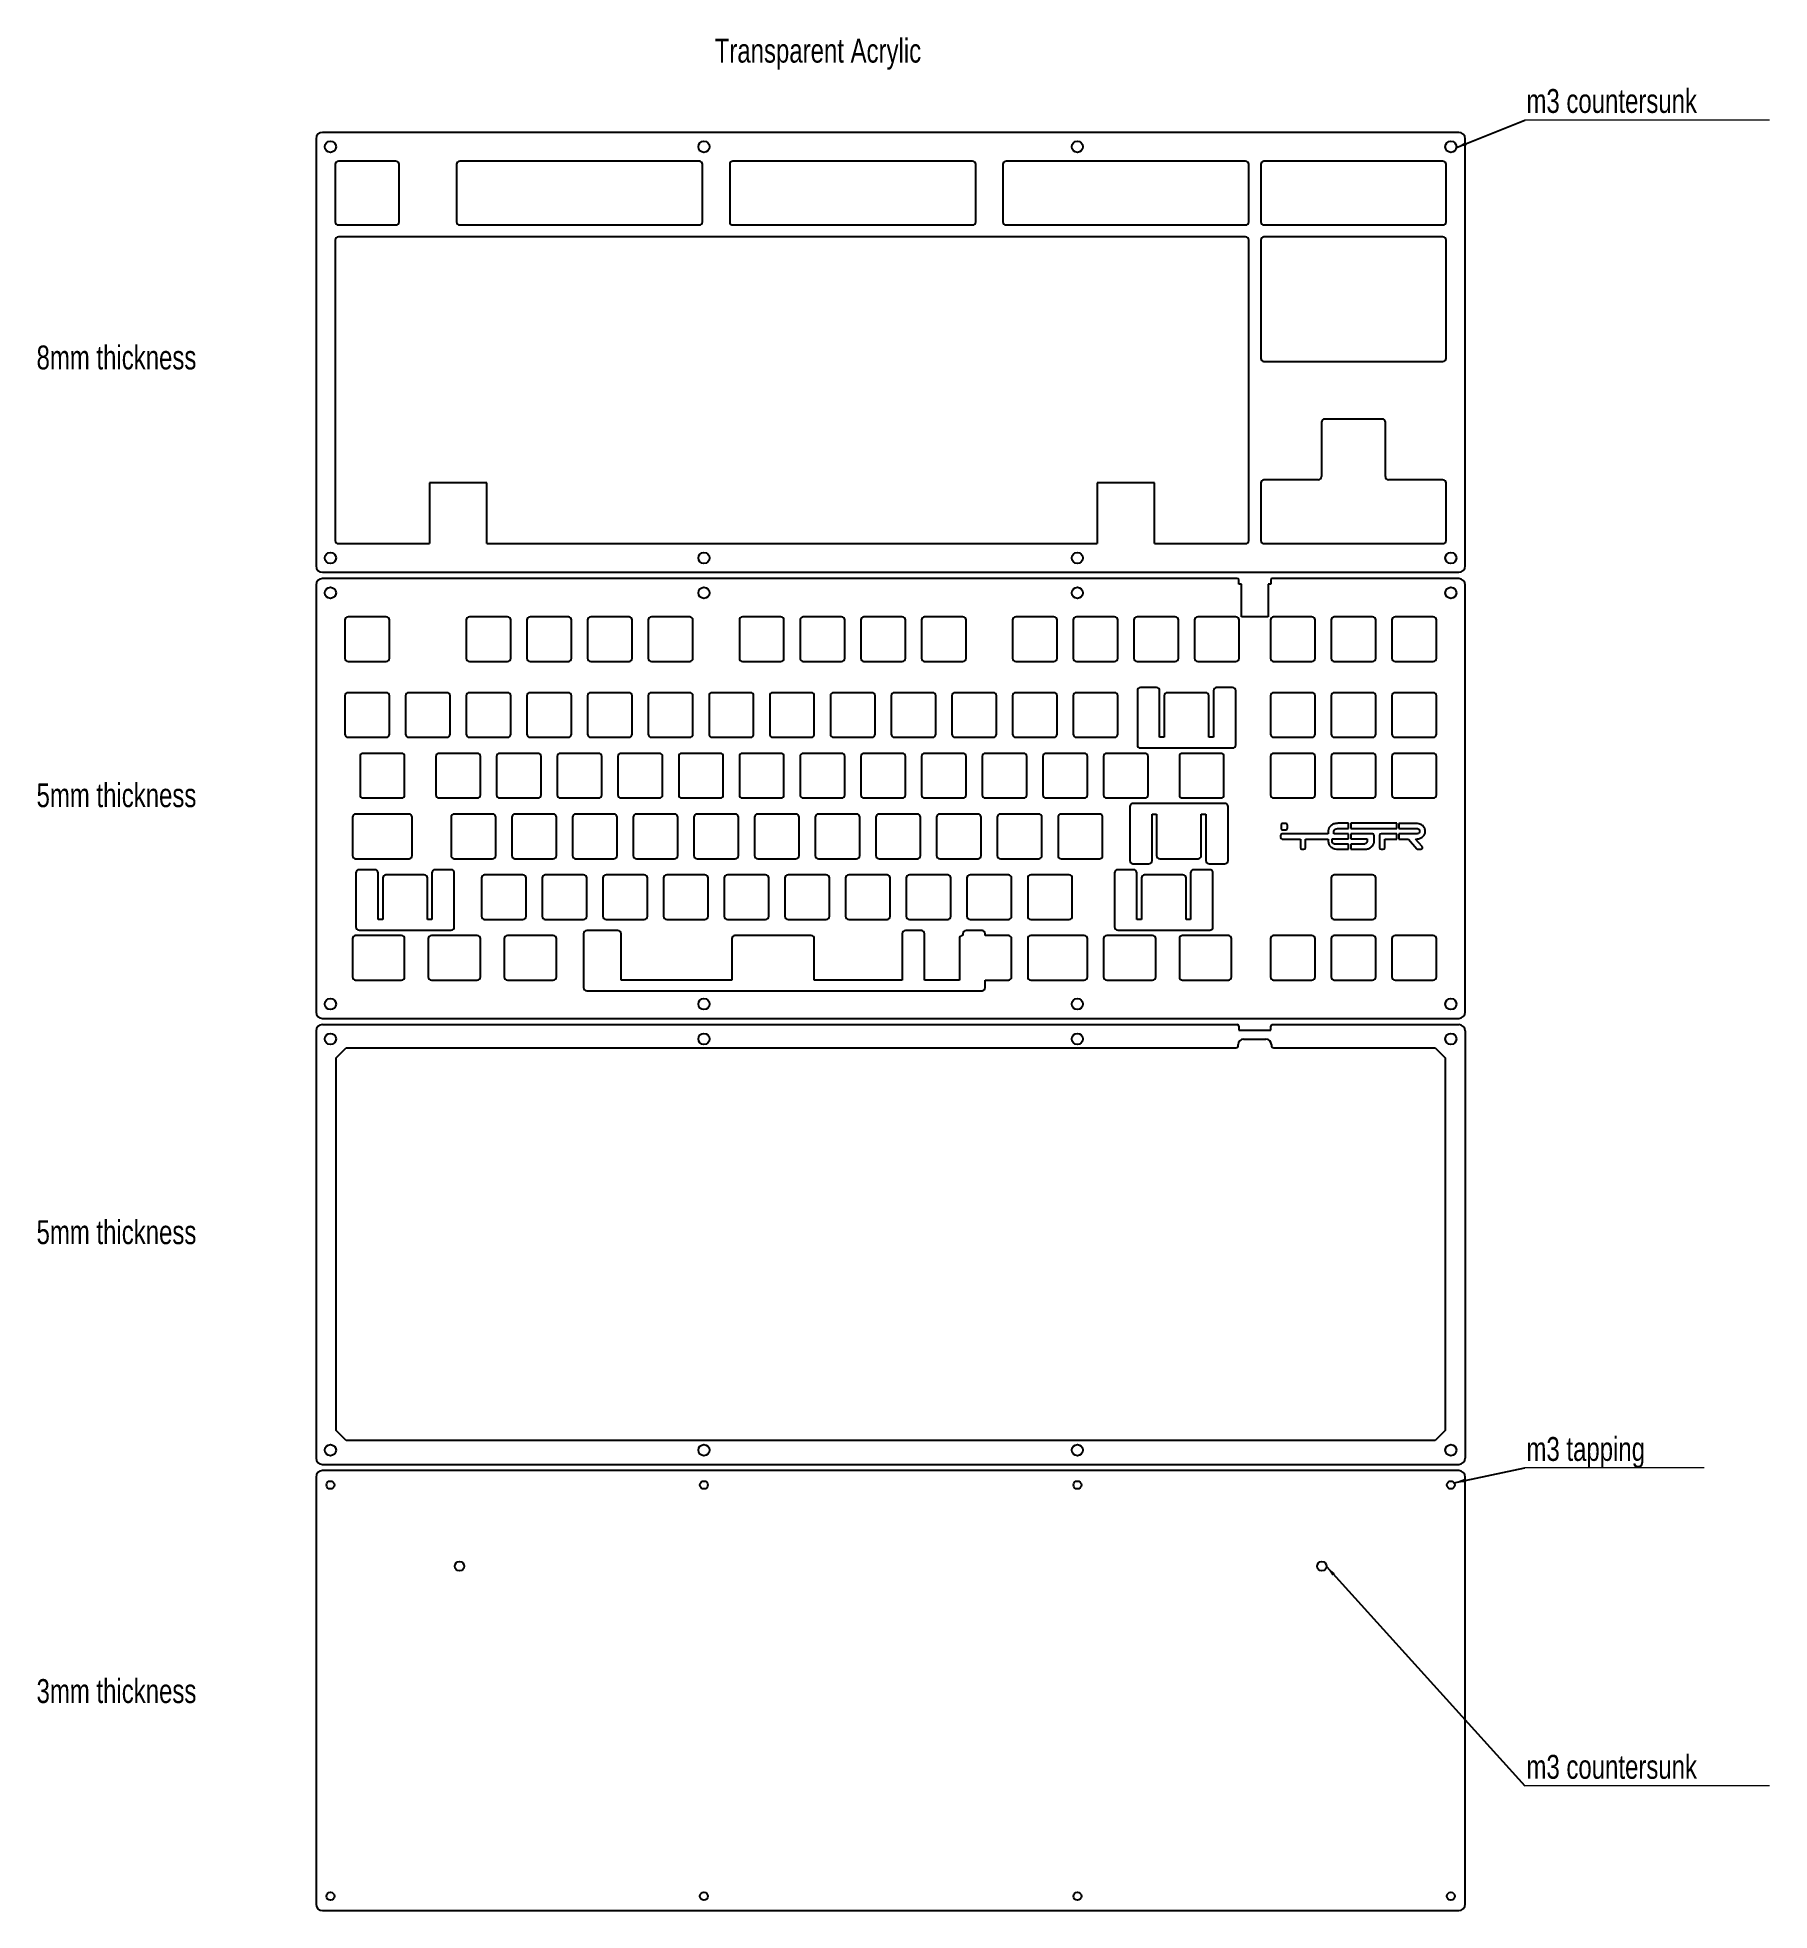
# Model space of a CAD drawing. Header units: millimetres. Extents: x 393 to 936, y 179 to 767.
import ezdxf

# ---------------------------------------------------------------- set-up
doc = ezdxf.new("R2010")
doc.units = ezdxf.units.MM
doc.styles.add('SLDTEXTSTYLE0', font='TXT', dxfattribs={"width": 0.75})
doc.dimstyles.new('SLDDIMSTYLE0', dxfattribs={"dimtxt": 0.18, "dimasz": 3.302, "dimexe": 0, "dimexo": 0.0625, "dimgap": 0, "dimtad": 0, "dimtih": 1, "dimtoh": 1, "dimdec": 0, "dimrnd": 1e-09, "dimzin": 0, "dimdsep": 46, "dimtxsty": 'Standard', "dimsah": 1, "dimcen": 0.09, "dimadec": 0, "dimazin": 0, "dimtfac": 3.302, "dimtdec": 0, "dimtofl": 0, "dimtmove": 0, "dimatfit": 3, "dimfxl": 0, "dimfrac": 2, "dimtolj": 1, "dimtzin": 0, "dimarcsym": 0})

# ---------------------------------------------------------------- blocks, each defined once
blk = doc.blocks.new('SW_NOTE_0')
at = {"color": 0, "linetype": 'Continuous', "lineweight": 0}
blk.add_line((76.79, 0), (0, 0), dxfattribs=at)
at = {"color": 0, "linetype": 'Continuous', "lineweight": 0, "insert": (0.49, 9.75), "char_height": 7.5, "attachment_point": 1, "style": 'SLDTEXTSTYLE0'}
blk.add_mtext('m3 countersunk', dxfattribs=at)
blk = doc.blocks.new('SW_NOTE_1')
at = {"color": 0, "linetype": 'Continuous', "lineweight": 0}
blk.add_line((76.79, 0), (0, 0), dxfattribs=at)
at = {"color": 0, "linetype": 'Continuous', "lineweight": 0, "insert": (0.49, 9.72), "char_height": 7.5, "attachment_point": 1, "style": 'SLDTEXTSTYLE0'}
blk.add_mtext('m3 countersunk', dxfattribs=at)
blk = doc.blocks.new('SW_NOTE_2')
at = {"color": 0, "linetype": 'Continuous', "lineweight": 0}
blk.add_line((56.3, 0), (0, 0), dxfattribs=at)
at = {"color": 0, "linetype": 'Continuous', "lineweight": 0, "insert": (0.49, 9.72), "char_height": 7.5, "attachment_point": 1, "style": 'SLDTEXTSTYLE0'}
blk.add_mtext('m3 tapping', dxfattribs=at)

msp = doc.modelspace()

# ---------------------------------------------------------------- linework, layer by layer
at = {"color": 7, "linetype": 'Continuous', "lineweight": 25}
for p, q in [((480.26, 735.34), (480.26, 601.28)), ((838.92, 737.34), (482.26, 737.34)), ((840.92, 601.28), (840.92, 735.34)), ((486.26, 727.34), (486.26, 709.29)), ((505.31, 728.34), (487.26, 728.34)), ((506.31, 709.29), (506.31, 727.34)), ((524.36, 727.34), (524.36, 709.29)), ((600.56, 728.34), (525.36, 728.34)), ((601.56, 709.29), (601.56, 727.34)), ((610.08, 727.34), (610.08, 709.29)), ((686.28, 728.34), (611.08, 728.34)), ((687.28, 709.29), (687.28, 727.34)), ((695.81, 727.34), (695.81, 709.29)), ((772.01, 728.34), (696.81, 728.34)), ((773.01, 709.29), (773.01, 727.34)), ((776.77, 727.34), (776.77, 709.29)), ((833.92, 728.34), (777.77, 728.34)), ((834.92, 709.29), (834.92, 727.34)), ((487.26, 708.29), (505.31, 708.29)), ((525.36, 708.29), (600.56, 708.29)), ((611.08, 708.29), (686.28, 708.29)), ((696.81, 708.29), (772.01, 708.29)), ((777.77, 708.29), (833.92, 708.29)), ((486.26, 703.53), (486.26, 609.28)), ((772.01, 704.53), (487.26, 704.53)), ((773.01, 609.28), (773.01, 703.53)), ((776.77, 703.53), (776.77, 666.43)), ((833.92, 704.53), (777.77, 704.53)), ((834.92, 666.43), (834.92, 703.53)), ((777.77, 665.43), (833.92, 665.43)), ((814.87, 647.38), (796.82, 647.38)), ((795.82, 646.38), (795.82, 629.33)), ((815.87, 629.33), (815.87, 646.38)), ((533.88, 627.33), (515.83, 627.33)), ((515.83, 627.33), (515.83, 608.28)), ((533.88, 608.28), (533.88, 627.33)), ((743.43, 627.33), (725.38, 627.33)), ((725.38, 627.33), (725.38, 608.28)), ((743.43, 608.28), (743.43, 627.33)), ((776.77, 627.33), (776.77, 609.28)), ((794.82, 628.33), (777.77, 628.33)), ((833.92, 628.33), (816.87, 628.33)), ((834.92, 609.28), (834.92, 627.33)), ((487.26, 608.28), (515.83, 608.28)), ((533.88, 608.28), (725.38, 608.28)), ((743.43, 608.28), (772.01, 608.28)), ((777.77, 608.28), (833.92, 608.28)), ((480.26, 595.34), (480.26, 461.28)), ((482.26, 599.28), (838.92, 599.28)), ((769.39, 597.34), (482.26, 597.34)), ((769.89, 595.6), (769.89, 596.84)), ((770.69, 595.6), (769.89, 595.6)), ((770.69, 585.27), (770.69, 595.6)), ((779.09, 595.6), (779.09, 585.27)), ((779.89, 595.6), (779.09, 595.6)), ((779.89, 596.84), (779.89, 595.6)), ((838.92, 597.34), (780.39, 597.34)), ((840.92, 461.28), (840.92, 595.34)), ((489.28, 584.32), (489.28, 572.32)), ((502.28, 585.32), (490.28, 585.32)), ((503.28, 572.32), (503.28, 584.32)), ((527.38, 584.32), (527.38, 572.32)), ((540.38, 585.32), (528.38, 585.32)), ((541.38, 572.32), (541.38, 584.32)), ((546.43, 584.32), (546.43, 572.32)), ((559.43, 585.32), (547.43, 585.32)), ((560.43, 572.32), (560.43, 584.32)), ((565.48, 584.32), (565.48, 572.32)), ((578.48, 585.32), (566.48, 585.32)), ((579.48, 572.32), (579.48, 584.32)), ((584.53, 584.32), (584.53, 572.32)), ((597.53, 585.32), (585.53, 585.32)), ((598.53, 572.32), (598.53, 584.32)), ((613.11, 584.32), (613.11, 572.32)), ((626.11, 585.32), (614.11, 585.32)), ((627.11, 572.32), (627.11, 584.32)), ((632.16, 584.32), (632.16, 572.32)), ((645.16, 585.32), (633.16, 585.32)), ((646.16, 572.32), (646.16, 584.32)), ((651.21, 584.32), (651.21, 572.32)), ((664.21, 585.32), (652.21, 585.32)), ((665.21, 572.32), (665.21, 584.32)), ((670.26, 584.32), (670.26, 572.32)), ((683.26, 585.32), (671.26, 585.32)), ((684.26, 572.32), (684.26, 584.32)), ((698.83, 584.32), (698.83, 572.32)), ((711.83, 585.32), (699.83, 585.32)), ((712.83, 572.32), (712.83, 584.32)), ((717.88, 584.32), (717.88, 572.32)), ((730.88, 585.32), (718.88, 585.32)), ((731.88, 572.32), (731.88, 584.32)), ((736.93, 584.32), (736.93, 572.32)), ((749.93, 585.32), (737.93, 585.32)), ((750.93, 572.32), (750.93, 584.32)), ((755.98, 584.32), (755.98, 572.32)), ((768.98, 585.32), (756.98, 585.32)), ((769.98, 572.32), (769.98, 584.32)), ((779.09, 585.27), (770.69, 585.27)), ((779.8, 584.32), (779.8, 572.32)), ((792.8, 585.32), (780.8, 585.32)), ((793.8, 572.32), (793.8, 584.32)), ((798.85, 584.32), (798.85, 572.32)), ((811.85, 585.32), (799.85, 585.32)), ((812.85, 572.32), (812.85, 584.32)), ((817.9, 584.32), (817.9, 572.32)), ((830.9, 585.32), (818.9, 585.32)), ((831.9, 572.32), (831.9, 584.32)), ((490.28, 571.32), (502.28, 571.32)), ((528.38, 571.32), (540.38, 571.32)), ((547.43, 571.32), (559.43, 571.32)), ((566.48, 571.32), (578.48, 571.32)), ((585.53, 571.32), (597.53, 571.32)), ((614.11, 571.32), (626.11, 571.32)), ((633.16, 571.32), (645.16, 571.32)), ((652.21, 571.32), (664.21, 571.32)), ((671.26, 571.32), (683.26, 571.32)), ((699.83, 571.32), (711.83, 571.32)), ((718.88, 571.32), (730.88, 571.32)), ((737.93, 571.32), (749.93, 571.32)), ((756.98, 571.32), (768.98, 571.32)), ((780.8, 571.32), (792.8, 571.32)), ((799.85, 571.32), (811.85, 571.32)), ((818.9, 571.32), (830.9, 571.32)), ((489.28, 560.51), (489.28, 548.51)), ((502.28, 561.51), (490.28, 561.51)), ((503.28, 548.51), (503.28, 560.51)), ((508.33, 560.51), (508.33, 548.51)), ((521.33, 561.51), (509.33, 561.51)), ((522.33, 548.51), (522.33, 560.51)), ((527.38, 560.51), (527.38, 548.51)), ((540.38, 561.51), (528.38, 561.51)), ((541.38, 548.51), (541.38, 560.51)), ((546.43, 560.51), (546.43, 548.51)), ((559.43, 561.51), (547.43, 561.51)), ((560.43, 548.51), (560.43, 560.51)), ((565.48, 560.51), (565.48, 548.51)), ((578.48, 561.51), (566.48, 561.51)), ((579.48, 548.51), (579.48, 560.51)), ((584.53, 560.51), (584.53, 548.51)), ((597.53, 561.51), (585.53, 561.51)), ((598.53, 548.51), (598.53, 560.51)), ((603.58, 560.51), (603.58, 548.51)), ((616.58, 561.51), (604.58, 561.51)), ((617.58, 548.51), (617.58, 560.51)), ((622.63, 560.51), (622.63, 548.51)), ((635.63, 561.51), (623.63, 561.51)), ((636.63, 548.51), (636.63, 560.51)), ((641.68, 560.51), (641.68, 548.51)), ((654.68, 561.51), (642.68, 561.51)), ((655.68, 548.51), (655.68, 560.51)), ((660.73, 560.51), (660.73, 548.51)), ((673.73, 561.51), (661.73, 561.51)), ((674.73, 548.51), (674.73, 560.51)), ((679.78, 560.51), (679.78, 548.51)), ((692.78, 561.51), (680.78, 561.51)), ((693.78, 548.51), (693.78, 560.51)), ((698.83, 560.51), (698.83, 548.51)), ((711.83, 561.51), (699.83, 561.51)), ((712.83, 548.51), (712.83, 560.51)), ((717.88, 560.51), (717.88, 548.51)), ((730.88, 561.51), (718.88, 561.51)), ((731.88, 548.51), (731.88, 560.51)), ((738.02, 562.09), (738.02, 545.15)), ((744.02, 563.09), (739.02, 563.09)), ((745.02, 547.51), (745.02, 562.09)), ((746.46, 560.51), (746.46, 547.51)), ((759.46, 561.51), (747.46, 561.51)), ((760.46, 547.51), (760.46, 560.51)), ((761.9, 562.09), (761.9, 547.51)), ((767.9, 563.09), (762.9, 563.09)), ((768.9, 545.15), (768.9, 562.09)), ((779.8, 560.51), (779.8, 548.51)), ((792.8, 561.51), (780.8, 561.51)), ((793.8, 548.51), (793.8, 560.51)), ((798.85, 560.51), (798.85, 548.51)), ((811.85, 561.51), (799.85, 561.51)), ((812.85, 548.51), (812.85, 560.51)), ((817.9, 560.51), (817.9, 548.51)), ((830.9, 561.51), (818.9, 561.51)), ((831.9, 548.51), (831.9, 560.51)), ((490.28, 547.51), (502.28, 547.51)), ((509.33, 547.51), (521.33, 547.51)), ((528.38, 547.51), (540.38, 547.51)), ((547.43, 547.51), (559.43, 547.51)), ((566.48, 547.51), (578.48, 547.51)), ((585.53, 547.51), (597.53, 547.51)), ((604.58, 547.51), (616.58, 547.51)), ((623.63, 547.51), (635.63, 547.51)), ((642.68, 547.51), (654.68, 547.51)), ((661.73, 547.51), (673.73, 547.51)), ((680.78, 547.51), (692.78, 547.51)), ((699.83, 547.51), (711.83, 547.51)), ((718.88, 547.51), (730.88, 547.51)), ((746.46, 547.51), (745.02, 547.51)), ((761.9, 547.51), (760.46, 547.51)), ((780.8, 547.51), (792.8, 547.51)), ((799.85, 547.51), (811.85, 547.51)), ((818.9, 547.51), (830.9, 547.51)), ((494.05, 541.46), (494.05, 529.46)), ((507.05, 542.46), (495.05, 542.46)), ((508.05, 529.46), (508.05, 541.46)), ((517.86, 541.46), (517.86, 529.46)), ((530.86, 542.46), (518.86, 542.46)), ((531.86, 529.46), (531.86, 541.46)), ((536.91, 541.46), (536.91, 529.46)), ((549.91, 542.46), (537.91, 542.46)), ((550.91, 529.46), (550.91, 541.46)), ((555.96, 541.46), (555.96, 529.46)), ((568.96, 542.46), (556.96, 542.46)), ((569.96, 529.46), (569.96, 541.46)), ((575.01, 541.46), (575.01, 529.46)), ((588.01, 542.46), (576.01, 542.46)), ((589.01, 529.46), (589.01, 541.46)), ((594.06, 541.46), (594.06, 529.46)), ((607.06, 542.46), (595.06, 542.46)), ((608.06, 529.46), (608.06, 541.46)), ((613.11, 541.46), (613.11, 529.46)), ((626.11, 542.46), (614.11, 542.46)), ((627.11, 529.46), (627.11, 541.46)), ((632.16, 541.46), (632.16, 529.46)), ((645.16, 542.46), (633.16, 542.46)), ((646.16, 529.46), (646.16, 541.46)), ((651.21, 541.46), (651.21, 529.46)), ((664.21, 542.46), (652.21, 542.46)), ((665.21, 529.46), (665.21, 541.46)), ((670.26, 541.46), (670.26, 529.46)), ((683.26, 542.46), (671.26, 542.46)), ((684.26, 529.46), (684.26, 541.46)), ((689.31, 541.46), (689.31, 529.46)), ((702.31, 542.46), (690.31, 542.46)), ((703.31, 529.46), (703.31, 541.46)), ((708.36, 541.46), (708.36, 529.46)), ((721.36, 542.46), (709.36, 542.46)), ((722.36, 529.46), (722.36, 541.46)), ((727.41, 541.46), (727.41, 529.46)), ((740.41, 542.46), (728.41, 542.46)), ((739.02, 544.15), (767.9, 544.15)), ((741.41, 529.46), (741.41, 541.46)), ((751.22, 541.46), (751.22, 529.46)), ((764.22, 542.46), (752.22, 542.46)), ((765.22, 529.46), (765.22, 541.46)), ((779.8, 541.46), (779.8, 529.46)), ((792.8, 542.46), (780.8, 542.46)), ((793.8, 529.46), (793.8, 541.46)), ((798.85, 541.46), (798.85, 529.46)), ((811.85, 542.46), (799.85, 542.46)), ((812.85, 529.46), (812.85, 541.46)), ((817.9, 541.46), (817.9, 529.46)), ((830.9, 542.46), (818.9, 542.46)), ((831.9, 529.46), (831.9, 541.46)), ((509.43, 523.41), (492.66, 523.41)), ((495.05, 528.46), (507.05, 528.46)), ((518.86, 528.46), (530.86, 528.46)), ((535.62, 523.41), (523.62, 523.41)), ((537.91, 528.46), (549.91, 528.46)), ((554.67, 523.41), (542.67, 523.41)), ((556.96, 528.46), (568.96, 528.46)), ((573.72, 523.41), (561.72, 523.41)), ((576.01, 528.46), (588.01, 528.46)), ((592.77, 523.41), (580.77, 523.41)), ((595.06, 528.46), (607.06, 528.46)), ((611.82, 523.41), (599.82, 523.41)), ((614.11, 528.46), (626.11, 528.46)), ((630.87, 523.41), (618.87, 523.41)), ((633.16, 528.46), (645.16, 528.46)), ((649.92, 523.41), (637.92, 523.41)), ((652.21, 528.46), (664.21, 528.46)), ((668.97, 523.41), (656.97, 523.41)), ((671.26, 528.46), (683.26, 528.46)), ((688.02, 523.41), (676.02, 523.41)), ((690.31, 528.46), (702.31, 528.46)), ((707.07, 523.41), (695.07, 523.41)), ((709.36, 528.46), (721.36, 528.46)), ((726.12, 523.41), (714.12, 523.41)), ((728.41, 528.46), (740.41, 528.46)), ((735.64, 525.76), (735.64, 508.82)), ((765.52, 526.76), (736.64, 526.76)), ((742.64, 508.82), (742.64, 523.41)), ((742.64, 523.41), (744.08, 523.41)), ((744.08, 523.41), (744.08, 510.41)), ((752.22, 528.46), (764.22, 528.46)), ((758.08, 510.41), (758.08, 523.41)), ((758.08, 523.41), (759.52, 523.41)), ((759.52, 523.41), (759.52, 508.82)), ((766.52, 508.82), (766.52, 525.76)), ((780.8, 528.46), (792.8, 528.46)), ((799.85, 528.46), (811.85, 528.46)), ((818.9, 528.46), (830.9, 528.46)), ((491.66, 522.41), (491.66, 510.41)), ((510.43, 510.41), (510.43, 522.41)), ((522.62, 522.41), (522.62, 510.41)), ((536.62, 510.41), (536.62, 522.41)), ((541.67, 522.41), (541.67, 510.41)), ((555.67, 510.41), (555.67, 522.41)), ((560.72, 522.41), (560.72, 510.41)), ((574.72, 510.41), (574.72, 522.41)), ((579.77, 522.41), (579.77, 510.41)), ((593.77, 510.41), (593.77, 522.41)), ((598.82, 522.41), (598.82, 510.41)), ((612.82, 510.41), (612.82, 522.41)), ((617.87, 522.41), (617.87, 510.41)), ((631.87, 510.41), (631.87, 522.41)), ((636.92, 522.41), (636.92, 510.41)), ((650.92, 510.41), (650.92, 522.41)), ((655.97, 522.41), (655.97, 510.41)), ((669.97, 510.41), (669.97, 522.41)), ((675.02, 522.41), (675.02, 510.41)), ((689.02, 510.41), (689.02, 522.41)), ((694.07, 522.41), (694.07, 510.41)), ((708.07, 510.41), (708.07, 522.41)), ((713.12, 522.41), (713.12, 510.41)), ((727.12, 510.41), (727.12, 522.41)), ((783.13, 519.95), (783.13, 518.96)), ((784.62, 520.45), (783.63, 520.45)), ((783.63, 518.46), (784.62, 518.46)), ((785.12, 518.96), (785.12, 519.95)), ((797.94, 518.15), (797.94, 517.22)), ((799.65, 517.22), (799.65, 518.01)), ((804.29, 520.51), (801.02, 520.51)), ((801.69, 518.88), (804.29, 518.88)), ((804.29, 518.88), (804.29, 520.51)), ((804.99, 520.51), (804.99, 518.88)), ((816.63, 520.51), (804.99, 520.51)), ((804.99, 518.88), (819.44, 518.88)), ((819.44, 520.51), (816.63, 520.51)), ((819.44, 518.88), (819.44, 520.51)), ((825.45, 520.49), (820.14, 520.5)), ((820.14, 520.5), (820.14, 518.88)), ((820.14, 518.88), (820.43, 518.88)), ((820.43, 518.88), (820.43, 518.88)), ((820.43, 518.88), (825.76, 518.88)), ((825.76, 518.88), (825.76, 518.88)), ((828.41, 517.89), (828.41, 518.18)), ((782.98, 516.72), (782.98, 516.08)), ((797.94, 517.22), (783.48, 517.22)), ((783.48, 515.58), (789.19, 515.58)), ((789.19, 515.58), (789.19, 512.87)), ((789.69, 512.37), (790.31, 512.37)), ((790.81, 512.87), (790.81, 515.58)), ((790.81, 515.58), (797.94, 515.58)), ((797.94, 515.58), (797.94, 514.73)), ((799.13, 514.81), (799.13, 515.61)), ((799.13, 515.61), (804.29, 515.61)), ((804.29, 517.22), (799.65, 517.22)), ((804.29, 513.95), (800.82, 513.95)), ((801.02, 512.37), (804.29, 512.37)), ((804.29, 515.61), (804.29, 517.22)), ((804.29, 512.37), (804.29, 513.95)), ((811.83, 517.22), (804.99, 517.22)), ((804.99, 517.22), (804.99, 515.61)), ((804.99, 515.61), (810.14, 515.61)), ((808.45, 513.95), (804.99, 513.95)), ((804.99, 513.95), (804.99, 512.37)), ((804.99, 512.37), (809.72, 512.37)), ((810.14, 515.61), (810.14, 514.81)), ((812.33, 514.56), (812.33, 516.72)), ((814.02, 516.72), (814.02, 512.87)), ((819.44, 517.22), (814.52, 517.22)), ((814.52, 512.37), (815.2, 512.37)), ((815.7, 515.55), (819.44, 515.55)), ((815.7, 512.87), (815.7, 515.55)), ((819.44, 515.55), (819.44, 517.22)), ((824.81, 517.22), (820.14, 517.22)), ((820.14, 517.22), (820.14, 515.55)), ((820.14, 515.55), (823.17, 515.55)), ((823.17, 515.55), (825.71, 512.55)), ((825.72, 517.22), (824.81, 517.22)), ((824.81, 517.22), (824.81, 517.22)), ((827.41, 513.2), (825.37, 515.55)), ((826.09, 512.37), (827.03, 512.37)), ((492.66, 509.41), (509.43, 509.41)), ((498.75, 505.94), (493.75, 505.94)), ((522.63, 505.94), (517.63, 505.94)), ((523.62, 509.41), (535.62, 509.41)), ((542.67, 509.41), (554.67, 509.41)), ((561.72, 509.41), (573.72, 509.41)), ((580.77, 509.41), (592.77, 509.41)), ((599.82, 509.41), (611.82, 509.41)), ((618.87, 509.41), (630.87, 509.41)), ((637.92, 509.41), (649.92, 509.41)), ((656.97, 509.41), (668.97, 509.41)), ((676.02, 509.41), (688.02, 509.41)), ((695.07, 509.41), (707.07, 509.41)), ((714.12, 509.41), (726.12, 509.41)), ((736.88, 505.94), (731.88, 505.94)), ((736.64, 507.82), (741.64, 507.82)), ((745.08, 509.41), (757.08, 509.41)), ((760.75, 505.94), (755.75, 505.94)), ((760.52, 507.82), (765.52, 507.82)), ((492.75, 504.94), (492.75, 488)), ((499.75, 490.36), (499.75, 504.94)), ((501.19, 503.36), (501.19, 490.36)), ((514.19, 504.36), (502.19, 504.36)), ((515.19, 490.36), (515.19, 503.36)), ((516.63, 504.94), (516.63, 490.36)), ((523.63, 488), (523.63, 504.94)), ((532.15, 503.36), (532.15, 491.36)), ((545.15, 504.36), (533.15, 504.36)), ((546.15, 491.36), (546.15, 503.36)), ((551.2, 503.36), (551.2, 491.36)), ((564.2, 504.36), (552.2, 504.36)), ((565.2, 491.36), (565.2, 503.36)), ((570.25, 503.36), (570.25, 491.36)), ((583.25, 504.36), (571.25, 504.36)), ((584.25, 491.36), (584.25, 503.36)), ((589.3, 503.36), (589.3, 491.36)), ((602.3, 504.36), (590.3, 504.36)), ((603.3, 491.36), (603.3, 503.36)), ((608.35, 503.36), (608.35, 491.36)), ((621.35, 504.36), (609.35, 504.36)), ((622.35, 491.36), (622.35, 503.36)), ((627.4, 503.36), (627.4, 491.36)), ((640.4, 504.36), (628.4, 504.36)), ((641.4, 491.36), (641.4, 503.36)), ((646.45, 503.36), (646.45, 491.36)), ((659.45, 504.36), (647.45, 504.36)), ((660.45, 491.36), (660.45, 503.36)), ((665.5, 503.36), (665.5, 491.36)), ((678.5, 504.36), (666.5, 504.36)), ((679.5, 491.36), (679.5, 503.36)), ((684.55, 503.36), (684.55, 491.36)), ((697.55, 504.36), (685.55, 504.36)), ((698.55, 491.36), (698.55, 503.36)), ((703.6, 503.36), (703.6, 491.36)), ((716.6, 504.36), (704.6, 504.36)), ((717.6, 491.36), (717.6, 503.36)), ((730.88, 504.94), (730.88, 488)), ((737.88, 490.36), (737.88, 504.94)), ((739.31, 503.36), (739.31, 490.36)), ((752.31, 504.36), (740.31, 504.36)), ((753.31, 490.36), (753.31, 503.36)), ((754.75, 504.94), (754.75, 490.36)), ((761.75, 488), (761.75, 504.94)), ((798.85, 503.36), (798.85, 491.36)), ((811.85, 504.36), (799.85, 504.36)), ((812.85, 491.36), (812.85, 503.36)), ((501.19, 490.36), (499.75, 490.36)), ((516.63, 490.36), (515.19, 490.36)), ((533.15, 490.36), (545.15, 490.36)), ((552.2, 490.36), (564.2, 490.36)), ((571.25, 490.36), (583.25, 490.36)), ((590.3, 490.36), (602.3, 490.36)), ((609.35, 490.36), (621.35, 490.36)), ((628.4, 490.36), (640.4, 490.36)), ((647.45, 490.36), (659.45, 490.36)), ((666.5, 490.36), (678.5, 490.36)), ((685.55, 490.36), (697.55, 490.36)), ((704.6, 490.36), (716.6, 490.36)), ((739.31, 490.36), (737.88, 490.36)), ((754.75, 490.36), (753.31, 490.36)), ((799.85, 490.36), (811.85, 490.36)), ((491.66, 484.31), (491.66, 472.31)), ((507.05, 485.31), (492.66, 485.31)), ((493.75, 487), (522.63, 487)), ((508.05, 472.31), (508.05, 484.31)), ((515.48, 484.31), (515.48, 472.31)), ((530.86, 485.31), (516.48, 485.31)), ((531.86, 472.31), (531.86, 484.31)), ((539.29, 484.31), (539.29, 472.31)), ((554.67, 485.31), (540.29, 485.31)), ((555.67, 472.31), (555.67, 484.31)), ((564.22, 485.83), (564.22, 468.95)), ((574.98, 486.83), (565.22, 486.83)), ((575.98, 471.31), (575.98, 485.83)), ((610.73, 484.31), (610.73, 471.31)), ((635.63, 485.31), (611.73, 485.31)), ((636.63, 471.31), (636.63, 484.31)), ((664.23, 485.83), (664.23, 471.31)), ((670.23, 486.83), (665.23, 486.83)), ((671.23, 471.31), (671.23, 485.83)), ((682.16, 484.31), (682.16, 471.31)), ((683.28, 485.31), (683.16, 485.31)), ((683.28, 485.83), (683.28, 485.31)), ((689.28, 486.83), (684.28, 486.83)), ((690.28, 485.31), (690.28, 485.83)), ((697.55, 485.31), (690.28, 485.31)), ((698.55, 472.31), (698.55, 484.31)), ((703.6, 484.31), (703.6, 472.31)), ((721.36, 485.31), (704.6, 485.31)), ((722.36, 472.31), (722.36, 484.31)), ((727.41, 484.31), (727.41, 472.31)), ((742.79, 485.31), (728.41, 485.31)), ((731.88, 487), (760.75, 487)), ((743.79, 472.31), (743.79, 484.31)), ((751.22, 484.31), (751.22, 472.31)), ((766.6, 485.31), (752.22, 485.31)), ((767.6, 472.31), (767.6, 484.31)), ((779.8, 484.31), (779.8, 472.31)), ((792.8, 485.31), (780.8, 485.31)), ((793.8, 472.31), (793.8, 484.31)), ((798.85, 484.31), (798.85, 472.31)), ((811.85, 485.31), (799.85, 485.31)), ((812.85, 472.31), (812.85, 484.31)), ((817.9, 484.31), (817.9, 472.31)), ((830.9, 485.31), (818.9, 485.31)), ((831.9, 472.31), (831.9, 484.31)), ((492.66, 471.31), (507.05, 471.31)), ((516.48, 471.31), (530.86, 471.31)), ((540.29, 471.31), (554.67, 471.31)), ((610.73, 471.31), (575.98, 471.31)), ((664.23, 471.31), (636.63, 471.31)), ((682.16, 471.31), (671.23, 471.31)), ((690.28, 468.95), (690.28, 471.31)), ((690.28, 471.31), (697.55, 471.31)), ((704.6, 471.31), (721.36, 471.31)), ((728.41, 471.31), (742.79, 471.31)), ((752.22, 471.31), (766.6, 471.31)), ((780.8, 471.31), (792.8, 471.31)), ((799.85, 471.31), (811.85, 471.31)), ((818.9, 471.31), (830.9, 471.31)), ((565.22, 467.95), (689.28, 467.95)), ((482.26, 459.28), (838.92, 459.28)), ((480.26, 455.34), (480.26, 321.28)), ((482.26, 457.34), (769.39, 457.34)), ((769.89, 456.84), (769.89, 455.6)), ((769.89, 455.6), (779.89, 455.6)), ((771.39, 452.77), (778.39, 452.77)), ((779.89, 455.6), (779.89, 456.84)), ((780.39, 457.34), (838.92, 457.34)), ((840.92, 455.34), (840.92, 321.28)), ((486.56, 446.93), (489.68, 450.05)), ((486.56, 329.97), (486.56, 446.93)), ((489.68, 450.05), (768.89, 450.05)), ((769.69, 450.85), (769.69, 451.07)), ((780.09, 451.07), (780.09, 450.85)), ((780.89, 450.05), (831.5, 450.05)), ((831.5, 450.05), (834.62, 446.93)), ((834.62, 446.93), (834.62, 329.97)), ((489.68, 326.85), (486.56, 329.97)), ((834.62, 329.97), (831.5, 326.85)), ((831.5, 326.85), (489.68, 326.85)), ((482.26, 319.28), (838.92, 319.28)), ((480.26, 315.34), (480.26, 181.28)), ((838.92, 317.34), (482.26, 317.34)), ((840.92, 181.28), (840.92, 315.34)), ((482.26, 179.28), (838.92, 179.28))]:
    msp.add_line(p, q, dxfattribs=at)
for centre, radius in [((484.76, 732.84), 1.75), ((601.98, 732.84), 1.75), ((719.2, 732.84), 1.75), ((836.42, 732.84), 1.75), ((484.76, 603.78), 1.75), ((601.98, 603.78), 1.75), ((719.2, 603.78), 1.75), ((836.42, 603.78), 1.75), ((484.76, 592.84), 1.75), ((601.98, 592.84), 1.75), ((719.2, 592.84), 1.75), ((836.42, 592.84), 1.75), ((484.76, 463.78), 1.75), ((601.98, 463.78), 1.75), ((719.2, 463.78), 1.75), ((836.42, 463.78), 1.75), ((484.76, 452.84), 1.75), ((601.98, 452.84), 1.75), ((719.2, 452.84), 1.75), ((836.42, 452.84), 1.75), ((484.76, 323.78), 1.75), ((601.98, 323.78), 1.75), ((719.2, 323.78), 1.75), ((836.42, 323.78), 1.75), ((484.76, 312.84), 1.25), ((601.98, 312.84), 1.25), ((719.2, 312.84), 1.25), ((836.42, 312.84), 1.25), ((525.26, 287.35), 1.5), ((795.92, 287.35), 1.5), ((484.76, 183.78), 1.25), ((601.98, 183.78), 1.25), ((719.2, 183.78), 1.25), ((836.42, 183.78), 1.25)]:
    msp.add_circle(centre, radius, dxfattribs=at)
for centre, radius, start, end in [((482.26, 735.34), 2, 90, 180), ((838.92, 735.34), 2, 0, 90), ((487.26, 727.34), 1, 90, 180), ((505.31, 727.34), 1, 0, 90), ((525.36, 727.34), 1, 90, 180), ((600.56, 727.34), 1, 0, 90), ((611.08, 727.34), 1, 90, 180), ((686.28, 727.34), 1, 0, 90), ((696.81, 727.34), 1, 90, 180), ((772.01, 727.34), 1, 0, 90), ((777.77, 727.34), 1, 90, 180), ((833.92, 727.34), 1, 0, 90), ((487.26, 709.29), 1, 180, 270), ((505.31, 709.29), 1, 270, 0), ((525.36, 709.29), 1, 180, 270), ((600.56, 709.29), 1, 270, 0), ((611.08, 709.29), 1, 180, 270), ((686.28, 709.29), 1, 270, 0), ((696.81, 709.29), 1, 180, 270), ((772.01, 709.29), 1, 270, 0), ((777.77, 709.29), 1, 180, 270), ((833.92, 709.29), 1, 270, 0), ((487.26, 703.53), 1, 90, 180), ((772.01, 703.53), 1, 0, 90), ((777.77, 703.53), 1, 90, 180), ((833.92, 703.53), 1, 360, 90), ((777.77, 666.43), 1, 180, 270), ((833.92, 666.43), 1, 270, 360), ((796.82, 646.38), 1, 90, 180), ((814.87, 646.38), 1, 0, 90), ((794.82, 629.33), 1, 270, 0), ((816.87, 629.33), 1, 180, 270), ((777.77, 627.33), 1, 90, 180), ((833.92, 627.33), 1, 0, 90), ((487.26, 609.28), 1, 180, 270), ((772.01, 609.28), 1, 270, 360), ((777.77, 609.28), 1, 180, 270), ((833.92, 609.28), 1, 270, 0), ((482.26, 601.28), 2, 180, 270), ((838.92, 601.28), 2, 270, 0), ((482.26, 595.34), 2, 90, 180), ((769.39, 596.84), 0.5, 0, 90), ((780.39, 596.84), 0.5, 90, 180), ((838.92, 595.34), 2, 0, 90), ((490.28, 584.32), 1, 90, 180), ((502.28, 584.32), 1, 0, 90), ((528.38, 584.32), 1, 90, 180), ((540.38, 584.32), 1, 0, 90), ((547.43, 584.32), 1, 90, 180), ((559.43, 584.32), 1, 0, 90), ((566.48, 584.32), 1, 90, 180), ((578.48, 584.32), 1, 0, 90), ((585.53, 584.32), 1, 90, 180), ((597.53, 584.32), 1, 0, 90), ((614.11, 584.32), 1, 90, 180), ((626.11, 584.32), 1, 0, 90), ((633.16, 584.32), 1, 90, 180), ((645.16, 584.32), 1, 0, 90), ((652.21, 584.32), 1, 90, 180), ((664.21, 584.32), 1, 0, 90), ((671.26, 584.32), 1, 90, 180), ((683.26, 584.32), 1, 0, 90), ((699.83, 584.32), 1, 90, 180), ((711.83, 584.32), 1, 0, 90), ((718.88, 584.32), 1, 90, 180), ((730.88, 584.32), 1, 0, 90), ((737.93, 584.32), 1, 90, 180), ((749.93, 584.32), 1, 0, 90), ((756.98, 584.32), 1, 90, 180), ((768.98, 584.32), 1, 0, 90), ((780.8, 584.32), 1, 90, 180), ((792.8, 584.32), 1, 0, 90), ((799.85, 584.32), 1, 90, 180), ((811.85, 584.32), 1, 0, 90), ((818.9, 584.32), 1, 90, 180), ((830.9, 584.32), 1, 0, 90), ((490.28, 572.32), 1, 180, 270), ((502.28, 572.32), 1, 270, 0), ((528.38, 572.32), 1, 180, 270), ((540.38, 572.32), 1, 270, 0), ((547.43, 572.32), 1, 180, 270), ((559.43, 572.32), 1, 270, 0), ((566.48, 572.32), 1, 180, 270), ((578.48, 572.32), 1, 270, 0), ((585.53, 572.32), 1, 180, 270), ((597.53, 572.32), 1, 270, 0), ((614.11, 572.32), 1, 180, 270), ((626.11, 572.32), 1, 270, 0), ((633.16, 572.32), 1, 180, 270), ((645.16, 572.32), 1, 270, 0), ((652.21, 572.32), 1, 180, 270), ((664.21, 572.32), 1, 270, 0), ((671.26, 572.32), 1, 180, 270), ((683.26, 572.32), 1, 270, 0), ((699.83, 572.32), 1, 180, 270), ((711.83, 572.32), 1, 270, 0), ((718.88, 572.32), 1, 180, 270), ((730.88, 572.32), 1, 270, 0), ((737.93, 572.32), 1, 180, 270), ((749.93, 572.32), 1, 270, 0), ((756.98, 572.32), 1, 180, 270), ((768.98, 572.32), 1, 270, 0), ((780.8, 572.32), 1, 180, 270), ((792.8, 572.32), 1, 270, 0), ((799.85, 572.32), 1, 180, 270), ((811.85, 572.32), 1, 270, 0), ((818.9, 572.32), 1, 180, 270), ((830.9, 572.32), 1, 270, 0), ((490.28, 560.51), 1, 90, 180), ((502.28, 560.51), 1, 0, 90), ((509.33, 560.51), 1, 90, 180), ((521.33, 560.51), 1, 0, 90), ((528.38, 560.51), 1, 90, 180), ((540.38, 560.51), 1, 0, 90), ((547.43, 560.51), 1, 90, 180), ((559.43, 560.51), 1, 0, 90), ((566.48, 560.51), 1, 90, 180), ((578.48, 560.51), 1, 0, 90), ((585.53, 560.51), 1, 90, 180), ((597.53, 560.51), 1, 0, 90), ((604.58, 560.51), 1, 90, 180), ((616.58, 560.51), 1, 0, 90), ((623.63, 560.51), 1, 90, 180), ((635.63, 560.51), 1, 0, 90), ((642.68, 560.51), 1, 90, 180), ((654.68, 560.51), 1, 0, 90), ((661.73, 560.51), 1, 90, 180), ((673.73, 560.51), 1, 0, 90), ((680.78, 560.51), 1, 90, 180), ((692.78, 560.51), 1, 0, 90), ((699.83, 560.51), 1, 90, 180), ((711.83, 560.51), 1, 0, 90), ((718.88, 560.51), 1, 90, 180), ((730.88, 560.51), 1, 0, 90), ((739.02, 562.09), 1, 90, 180), ((744.02, 562.09), 1, 0, 90), ((747.46, 560.51), 1, 90, 180), ((759.46, 560.51), 1, 0, 90), ((762.9, 562.09), 1, 90, 180), ((767.9, 562.09), 1, 0, 90), ((780.8, 560.51), 1, 90, 180), ((792.8, 560.51), 1, 0, 90), ((799.85, 560.51), 1, 90, 180), ((811.85, 560.51), 1, 0, 90), ((818.9, 560.51), 1, 90, 180), ((830.9, 560.51), 1, 0, 90), ((490.28, 548.51), 1, 180, 270), ((502.28, 548.51), 1, 270, 0), ((509.33, 548.51), 1, 180, 270), ((521.33, 548.51), 1, 270, 0), ((528.38, 548.51), 1, 180, 270), ((540.38, 548.51), 1, 270, 0), ((547.43, 548.51), 1, 180, 270), ((559.43, 548.51), 1, 270, 0), ((566.48, 548.51), 1, 180, 270), ((578.48, 548.51), 1, 270, 0), ((585.53, 548.51), 1, 180, 270), ((597.53, 548.51), 1, 270, 0), ((604.58, 548.51), 1, 180, 270), ((616.58, 548.51), 1, 270, 0), ((623.63, 548.51), 1, 180, 270), ((635.63, 548.51), 1, 270, 0), ((642.68, 548.51), 1, 180, 270), ((654.68, 548.51), 1, 270, 0), ((661.73, 548.51), 1, 180, 270), ((673.73, 548.51), 1, 270, 0), ((680.78, 548.51), 1, 180, 270), ((692.78, 548.51), 1, 270, 0), ((699.83, 548.51), 1, 180, 270), ((711.83, 548.51), 1, 270, 0), ((718.88, 548.51), 1, 180, 270), ((730.88, 548.51), 1, 270, 0), ((780.8, 548.51), 1, 180, 270), ((792.8, 548.51), 1, 270, 0), ((799.85, 548.51), 1, 180, 270), ((811.85, 548.51), 1, 270, 0), ((818.9, 548.51), 1, 180, 270), ((830.9, 548.51), 1, 270, 0), ((495.05, 541.46), 1, 90, 180), ((507.05, 541.46), 1, 0, 90), ((518.86, 541.46), 1, 90, 180), ((530.86, 541.46), 1, 0, 90), ((537.91, 541.46), 1, 90, 180), ((549.91, 541.46), 1, 0, 90), ((556.96, 541.46), 1, 90, 180), ((568.96, 541.46), 1, 0, 90), ((576.01, 541.46), 1, 90, 180), ((588.01, 541.46), 1, 0, 90), ((595.06, 541.46), 1, 90, 180), ((607.06, 541.46), 1, 0, 90), ((614.11, 541.46), 1, 90, 180), ((626.11, 541.46), 1, 0, 90), ((633.16, 541.46), 1, 90, 180), ((645.16, 541.46), 1, 0, 90), ((652.21, 541.46), 1, 90, 180), ((664.21, 541.46), 1, 0, 90), ((671.26, 541.46), 1, 90, 180), ((683.26, 541.46), 1, 0, 90), ((690.31, 541.46), 1, 90, 180), ((702.31, 541.46), 1, 0, 90), ((709.36, 541.46), 1, 90, 180), ((721.36, 541.46), 1, 0, 90), ((728.41, 541.46), 1, 90, 180), ((739.02, 545.15), 1, 180, 270), ((740.41, 541.46), 1, 0, 90), ((752.22, 541.46), 1, 90, 180), ((764.22, 541.46), 1, 0, 90), ((767.9, 545.15), 1, 270, 0), ((780.8, 541.46), 1, 90, 180), ((792.8, 541.46), 1, 0, 90), ((799.85, 541.46), 1, 90, 180), ((811.85, 541.46), 1, 0, 90), ((818.9, 541.46), 1, 90, 180), ((830.9, 541.46), 1, 0, 90), ((495.05, 529.46), 1, 180, 270), ((507.05, 529.46), 1, 270, 0), ((518.86, 529.46), 1, 180, 270), ((530.86, 529.46), 1, 270, 0), ((537.91, 529.46), 1, 180, 270), ((549.91, 529.46), 1, 270, 0), ((556.96, 529.46), 1, 180, 270), ((568.96, 529.46), 1, 270, 0), ((576.01, 529.46), 1, 180, 270), ((588.01, 529.46), 1, 270, 0), ((595.06, 529.46), 1, 180, 270), ((607.06, 529.46), 1, 270, 0), ((614.11, 529.46), 1, 180, 270), ((626.11, 529.46), 1, 270, 0), ((633.16, 529.46), 1, 180, 270), ((645.16, 529.46), 1, 270, 0), ((652.21, 529.46), 1, 180, 270), ((664.21, 529.46), 1, 270, 0), ((671.26, 529.46), 1, 180, 270), ((683.26, 529.46), 1, 270, 0), ((690.31, 529.46), 1, 180, 270), ((702.31, 529.46), 1, 270, 0), ((709.36, 529.46), 1, 180, 270), ((721.36, 529.46), 1, 270, 0), ((728.41, 529.46), 1, 180, 270), ((740.41, 529.46), 1, 270, 0), ((752.22, 529.46), 1, 180, 270), ((764.22, 529.46), 1, 270, 0), ((780.8, 529.46), 1, 180, 270), ((792.8, 529.46), 1, 270, 0), ((799.85, 529.46), 1, 180, 270), ((811.85, 529.46), 1, 270, 0), ((818.9, 529.46), 1, 180, 270), ((830.9, 529.46), 1, 270, 0), ((492.66, 522.41), 1, 90, 180), ((509.43, 522.41), 1, 0, 90), ((523.62, 522.41), 1, 90, 180), ((535.62, 522.41), 1, 0, 90), ((542.67, 522.41), 1, 90, 180), ((554.67, 522.41), 1, 0, 90), ((561.72, 522.41), 1, 90, 180), ((573.72, 522.41), 1, 0, 90), ((580.77, 522.41), 1, 90, 180), ((592.77, 522.41), 1, 0, 90), ((599.82, 522.41), 1, 90, 180), ((611.82, 522.41), 1, 0, 90), ((618.87, 522.41), 1, 90, 180), ((630.87, 522.41), 1, 0, 90), ((637.92, 522.41), 1, 90, 180), ((649.92, 522.41), 1, 0, 90), ((656.97, 522.41), 1, 90, 180), ((668.97, 522.41), 1, 0, 90), ((676.02, 522.41), 1, 90, 180), ((688.02, 522.41), 1, 0, 90), ((695.07, 522.41), 1, 90, 180), ((707.07, 522.41), 1, 0, 90), ((714.12, 522.41), 1, 90, 180), ((726.12, 522.41), 1, 0, 90), ((736.64, 525.76), 1, 90, 180), ((765.52, 525.76), 1, 0, 90), ((783.63, 519.95), 0.5, 90, 180), ((783.63, 518.96), 0.5, 180, 270), ((784.62, 519.95), 0.5, 0, 90), ((784.62, 518.96), 0.5, 270, 0), ((783.48, 516.72), 0.5, 90, 180), ((783.48, 516.08), 0.5, 180, 270), ((789.69, 512.87), 0.5, 180, 270), ((790.31, 512.87), 0.5, 270, 0), ((811.83, 516.72), 0.5, 0, 90), ((814.52, 516.72), 0.5, 90, 180), ((814.52, 512.87), 0.5, 180, 270), ((815.2, 512.87), 0.5, 270, 0), ((826.09, 512.87), 0.5, 220.17363, 270), ((827.03, 512.87), 0.5, 270, 40.78188), ((492.66, 510.41), 1, 180, 270), ((493.75, 504.94), 1, 90, 180), ((498.75, 504.94), 1, 0, 90), ((509.43, 510.41), 1, 270, 0), ((517.63, 504.94), 1, 90, 180), ((523.62, 510.41), 1, 180, 270), ((522.63, 504.94), 1, 0, 90), ((535.62, 510.41), 1, 270, 0), ((542.67, 510.41), 1, 180, 270), ((554.67, 510.41), 1, 270, 0), ((561.72, 510.41), 1, 180, 270), ((573.72, 510.41), 1, 270, 0), ((580.77, 510.41), 1, 180, 270), ((592.77, 510.41), 1, 270, 0), ((599.82, 510.41), 1, 180, 270), ((611.82, 510.41), 1, 270, 0), ((618.87, 510.41), 1, 180, 270), ((630.87, 510.41), 1, 270, 0), ((637.92, 510.41), 1, 180, 270), ((649.92, 510.41), 1, 270, 0), ((656.97, 510.41), 1, 180, 270), ((668.97, 510.41), 1, 270, 0), ((676.02, 510.41), 1, 180, 270), ((688.02, 510.41), 1, 270, 0), ((695.07, 510.41), 1, 180, 270), ((707.07, 510.41), 1, 270, 0), ((714.12, 510.41), 1, 180, 270), ((726.12, 510.41), 1, 270, 0), ((731.88, 504.94), 1, 90, 180), ((736.64, 508.82), 1, 180, 270), ((736.88, 504.94), 1, 0, 90), ((741.64, 508.82), 1, 270, 0), ((745.08, 510.41), 1, 180, 270), ((755.75, 504.94), 1, 90, 180), ((757.08, 510.41), 1, 270, 0), ((760.52, 508.82), 1, 180, 270), ((760.75, 504.94), 1, 0, 90), ((765.52, 508.82), 1, 270, 0), ((502.19, 503.36), 1, 90, 180), ((514.19, 503.36), 1, 0, 90), ((533.15, 503.36), 1, 90, 180), ((545.15, 503.36), 1, 0, 90), ((552.2, 503.36), 1, 90, 180), ((564.2, 503.36), 1, 0, 90), ((571.25, 503.36), 1, 90, 180), ((583.25, 503.36), 1, 0, 90), ((590.3, 503.36), 1, 90, 180), ((602.3, 503.36), 1, 0, 90), ((609.35, 503.36), 1, 90, 180), ((621.35, 503.36), 1, 0, 90), ((628.4, 503.36), 1, 90, 180), ((640.4, 503.36), 1, 0, 90), ((647.45, 503.36), 1, 90, 180), ((659.45, 503.36), 1, 0, 90), ((666.5, 503.36), 1, 90, 180), ((678.5, 503.36), 1, 0, 90), ((685.55, 503.36), 1, 90, 180), ((697.55, 503.36), 1, 0, 90), ((704.6, 503.36), 1, 90, 180), ((716.6, 503.36), 1, 0, 90), ((740.31, 503.36), 1, 90, 180), ((752.31, 503.36), 1, 0, 90), ((799.85, 503.36), 1, 90, 180), ((811.85, 503.36), 1, 0, 90), ((493.75, 488), 1, 180, 270), ((522.63, 488), 1, 270, 0), ((533.15, 491.36), 1, 180, 270), ((545.15, 491.36), 1, 270, 0), ((552.2, 491.36), 1, 180, 270), ((564.2, 491.36), 1, 270, 0), ((571.25, 491.36), 1, 180, 270), ((583.25, 491.36), 1, 270, 0), ((590.3, 491.36), 1, 180, 270), ((602.3, 491.36), 1, 270, 0), ((609.35, 491.36), 1, 180, 270), ((621.35, 491.36), 1, 270, 0), ((628.4, 491.36), 1, 180, 270), ((640.4, 491.36), 1, 270, 0), ((647.45, 491.36), 1, 180, 270), ((659.45, 491.36), 1, 270, 0), ((666.5, 491.36), 1, 180, 270), ((678.5, 491.36), 1, 270, 0), ((685.55, 491.36), 1, 180, 270), ((697.55, 491.36), 1, 270, 0), ((704.6, 491.36), 1, 180, 270), ((716.6, 491.36), 1, 270, 0), ((731.88, 488), 1, 180, 270), ((760.75, 488), 1, 270, 0), ((799.85, 491.36), 1, 180, 270), ((811.85, 491.36), 1, 270, 0), ((492.66, 484.31), 1, 90, 180), ((507.05, 484.31), 1, 0, 90), ((516.48, 484.31), 1, 90, 180), ((530.86, 484.31), 1, 0, 90), ((540.29, 484.31), 1, 90, 180), ((554.67, 484.31), 1, 0, 90), ((565.22, 485.83), 1, 90, 180), ((574.98, 485.83), 1, 0, 90), ((611.73, 484.31), 1, 90, 180), ((635.63, 484.31), 1, 0, 90), ((665.23, 485.83), 1, 90, 180), ((670.23, 485.83), 1, 0, 90), ((683.16, 484.31), 1, 90, 180), ((684.28, 485.83), 1, 90, 180), ((689.28, 485.83), 1, 0, 90), ((697.55, 484.31), 1, 0, 90), ((704.6, 484.31), 1, 90, 180), ((721.36, 484.31), 1, 0, 90), ((728.41, 484.31), 1, 90, 180), ((742.79, 484.31), 1, 0, 90), ((752.22, 484.31), 1, 90, 180), ((766.6, 484.31), 1, 0, 90), ((780.8, 484.31), 1, 90, 180), ((792.8, 484.31), 1, 0, 90), ((799.85, 484.31), 1, 90, 180), ((811.85, 484.31), 1, 0, 90), ((818.9, 484.31), 1, 90, 180), ((830.9, 484.31), 1, 0, 90), ((492.66, 472.31), 1, 180, 270), ((507.05, 472.31), 1, 270, 0), ((516.48, 472.31), 1, 180, 270), ((530.86, 472.31), 1, 270, 0), ((540.29, 472.31), 1, 180, 270), ((554.67, 472.31), 1, 270, 0), ((697.55, 472.31), 1, 270, 0), ((704.6, 472.31), 1, 180, 270), ((721.36, 472.31), 1, 270, 0), ((728.41, 472.31), 1, 180, 270), ((742.79, 472.31), 1, 270, 0), ((752.22, 472.31), 1, 180, 270), ((766.6, 472.31), 1, 270, 0), ((780.8, 472.31), 1, 180, 270), ((792.8, 472.31), 1, 270, 0), ((799.85, 472.31), 1, 180, 270), ((811.85, 472.31), 1, 270, 0), ((818.9, 472.31), 1, 180, 270), ((830.9, 472.31), 1, 270, 0), ((565.22, 468.95), 1, 180, 270), ((689.28, 468.95), 1, 270, 0), ((482.26, 461.28), 2, 180, 270), ((838.92, 461.28), 2, 270, 0), ((482.26, 455.34), 2, 90, 180), ((769.39, 456.84), 0.5, 0, 90), ((771.39, 451.07), 1.7, 90, 180), ((778.39, 451.07), 1.7, 360, 90), ((780.39, 456.84), 0.5, 90, 180), ((838.92, 455.34), 2, 0, 90), ((768.89, 450.85), 0.8, 270, 0), ((780.89, 450.85), 0.8, 180, 270), ((482.26, 321.28), 2, 180, 270), ((838.92, 321.28), 2, 270, 0), ((482.26, 315.34), 2, 90, 180), ((838.92, 315.34), 2, 0, 90), ((482.26, 181.28), 2, 180, 270), ((838.92, 181.28), 2, 270, 0)]:
    msp.add_arc(centre, radius, start, end, dxfattribs=at)
for points, knots in [([(798.84, 519.82), (798.56, 519.56), (798.06, 519.11), (797.97, 518.44), (797.94, 518.15)], [0, 0, 0, 0, 0.558785, 1, 1, 1, 1]), ([(801.02, 520.51), (800.58, 520.48), (799.79, 520.43), (799.13, 520), (798.84, 519.82)], [0, 0, 0, 0, 0.560434, 1, 1, 1, 1]), ([(799.65, 518.01), (799.71, 518.19), (799.85, 518.55), (800.49, 518.85), (800.97, 518.87), (801.26, 518.88)], [0, 0, 0, 0, 0.277624, 0.55898, 1, 1, 1, 1]), ([(801.26, 518.88), (801.34, 518.88), (801.49, 518.88), (801.63, 518.88), (801.69, 518.88)], [0, 0, 0, 0, 0.5600355, 1, 1, 1, 1]), ([(827.52, 519.83), (827.16, 520.04), (826.52, 520.41), (825.77, 520.47), (825.45, 520.49)], [0, 0, 0, 0, 0.559926, 1, 1, 1, 1]), ([(825.76, 518.88), (825.77, 518.88), (825.78, 518.88), (825.8, 518.88), (825.81, 518.88)], [0, 0, 0, 0, 0.560375, 1, 1, 1, 1]), ([(825.81, 518.88), (825.93, 518.86), (826.18, 518.83), (826.45, 518.61), (826.62, 518.34), (826.64, 518.14), (826.65, 518.05)], [0, 0, 0, 0, 0.280142, 0.559996, 0.779881, 1, 1, 1, 1]), ([(826.65, 518.05), (826.63, 517.92), (826.6, 517.68), (826.38, 517.41), (826.1, 517.25), (825.91, 517.23), (825.81, 517.22)], [0, 0, 0, 0, 0.280144, 0.559996, 0.779865, 1, 1, 1, 1]), ([(827.43, 516.18), (827.71, 516.45), (828.22, 516.92), (828.35, 517.6), (828.41, 517.89)], [0, 0, 0, 0, 0.559882, 1, 1, 1, 1]), ([(828.41, 518.18), (828.34, 518.54), (828.22, 519.19), (827.74, 519.63), (827.52, 519.83)], [0, 0, 0, 0, 0.55733, 1, 1, 1, 1]), ([(797.94, 514.73), (798, 514.36), (798.11, 513.7), (798.61, 513.26), (798.84, 513.06)], [0, 0, 0, 0, 0.557022, 1, 1, 1, 1]), ([(798.84, 513.06), (799.21, 512.83), (799.89, 512.42), (800.67, 512.39), (801.02, 512.37)], [0, 0, 0, 0, 0.559486, 1, 1, 1, 1]), ([(800.82, 513.95), (800.42, 513.93), (799.85, 513.91), (799.25, 514.35), (799.17, 514.66), (799.13, 514.81)], [0, 0, 0, 0, 0.558906, 0.779541, 1, 1, 1, 1]), ([(810.14, 514.81), (810.11, 514.68), (810.05, 514.42), (809.75, 514.13), (809.21, 513.92), (808.76, 513.94), (808.45, 513.95)], [0, 0, 0, 0, 0.187114, 0.3739, 0.560762, 1, 1, 1, 1]), ([(809.72, 512.37), (810.06, 512.43), (810.66, 512.55), (811.18, 512.88), (811.41, 513.02)], [0, 0, 0, 0, 0.5586559, 1, 1, 1, 1]), ([(811.41, 513.02), (811.66, 513.27), (812.11, 513.69), (812.27, 514.29), (812.33, 514.56)], [0, 0, 0, 0, 0.560364, 1, 1, 1, 1]), ([(825.37, 515.55), (825.79, 515.58), (826.53, 515.62), (827.15, 516.01), (827.43, 516.18)], [0, 0, 0, 0, 0.559474, 1, 1, 1, 1]), ([(825.81, 517.22), (825.79, 517.22), (825.76, 517.22), (825.73, 517.22), (825.72, 517.22)], [0, 0, 0, 0, 0.559922, 1, 1, 1, 1])]:
    msp.add_open_spline(points, degree=3, knots=knots, dxfattribs=at)

# ---------------------------------------------------------------- block references
at = {"color": 7, "linetype": 'Continuous', "lineweight": 0}
for name, p in [('SW_NOTE_0', (859.67, 741.22)), ('SW_NOTE_2', (859.67, 318.18)), ('SW_NOTE_1', (859.67, 218.42))]:
    msp.add_blockref(name, p, dxfattribs=at)

# ---------------------------------------------------------------- texts
at = {"color": 7, "linetype": 'Continuous', "lineweight": 0, "char_height": 7.5, "attachment_point": 1, "style": 'SLDTEXTSTYLE0'}
for s, insert in [('Transparent Acrylic', (605.37, 766.75)), ('8mm thickness', (392.51, 670.47)), ('5mm thickness', (392.51, 533.08)), ('5mm thickness', (392.51, 395.94)), ('3mm thickness', (392.51, 251.92))]:
    msp.add_mtext(s, dxfattribs=dict(at, insert=insert))

# ---------------------------------------------------------------- leaders
at = {"color": 7, "linetype": 'Continuous', "lineweight": 0}
for points in [[(838.16, 732.61), (859.67, 741.22)], [(837.45, 313.55), (859.67, 318.18)], [(797.41, 287.21), (859.67, 218.42)]]:
    msp.add_leader(points, dimstyle='SLDDIMSTYLE0', dxfattribs=at)

doc.saveas('drawing.dxf')
